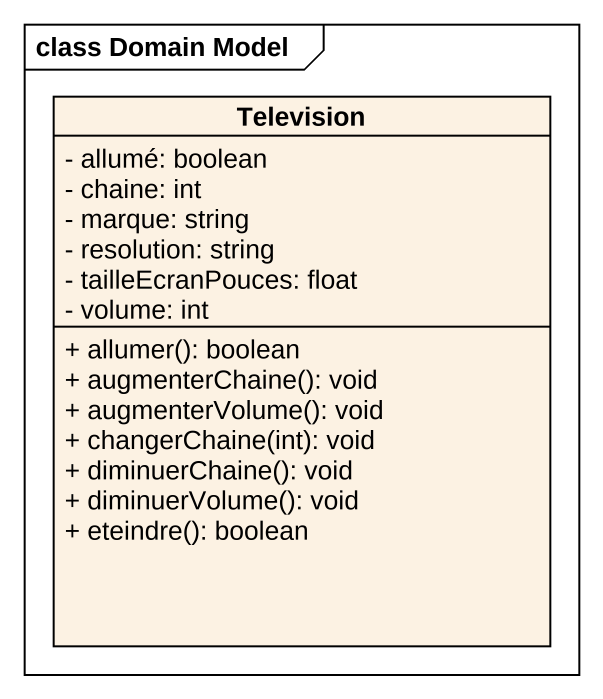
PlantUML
@startuml
mainframe class Domain Model
hide circle
hide empty members
skinparam classAttributeIconSize 0
class Television {
  - allumé: boolean
  - chaine: int
  - marque: string
  - resolution: string
  - tailleEcranPouces: float
  - volume: int
  + allumer(): boolean
  + augmenterChaine(): void
  + augmenterVolume(): void
  + changerChaine(int): void
  + diminuerChaine(): void
  + diminuerVolume(): void
  + eteindre(): boolean
}
@enduml
